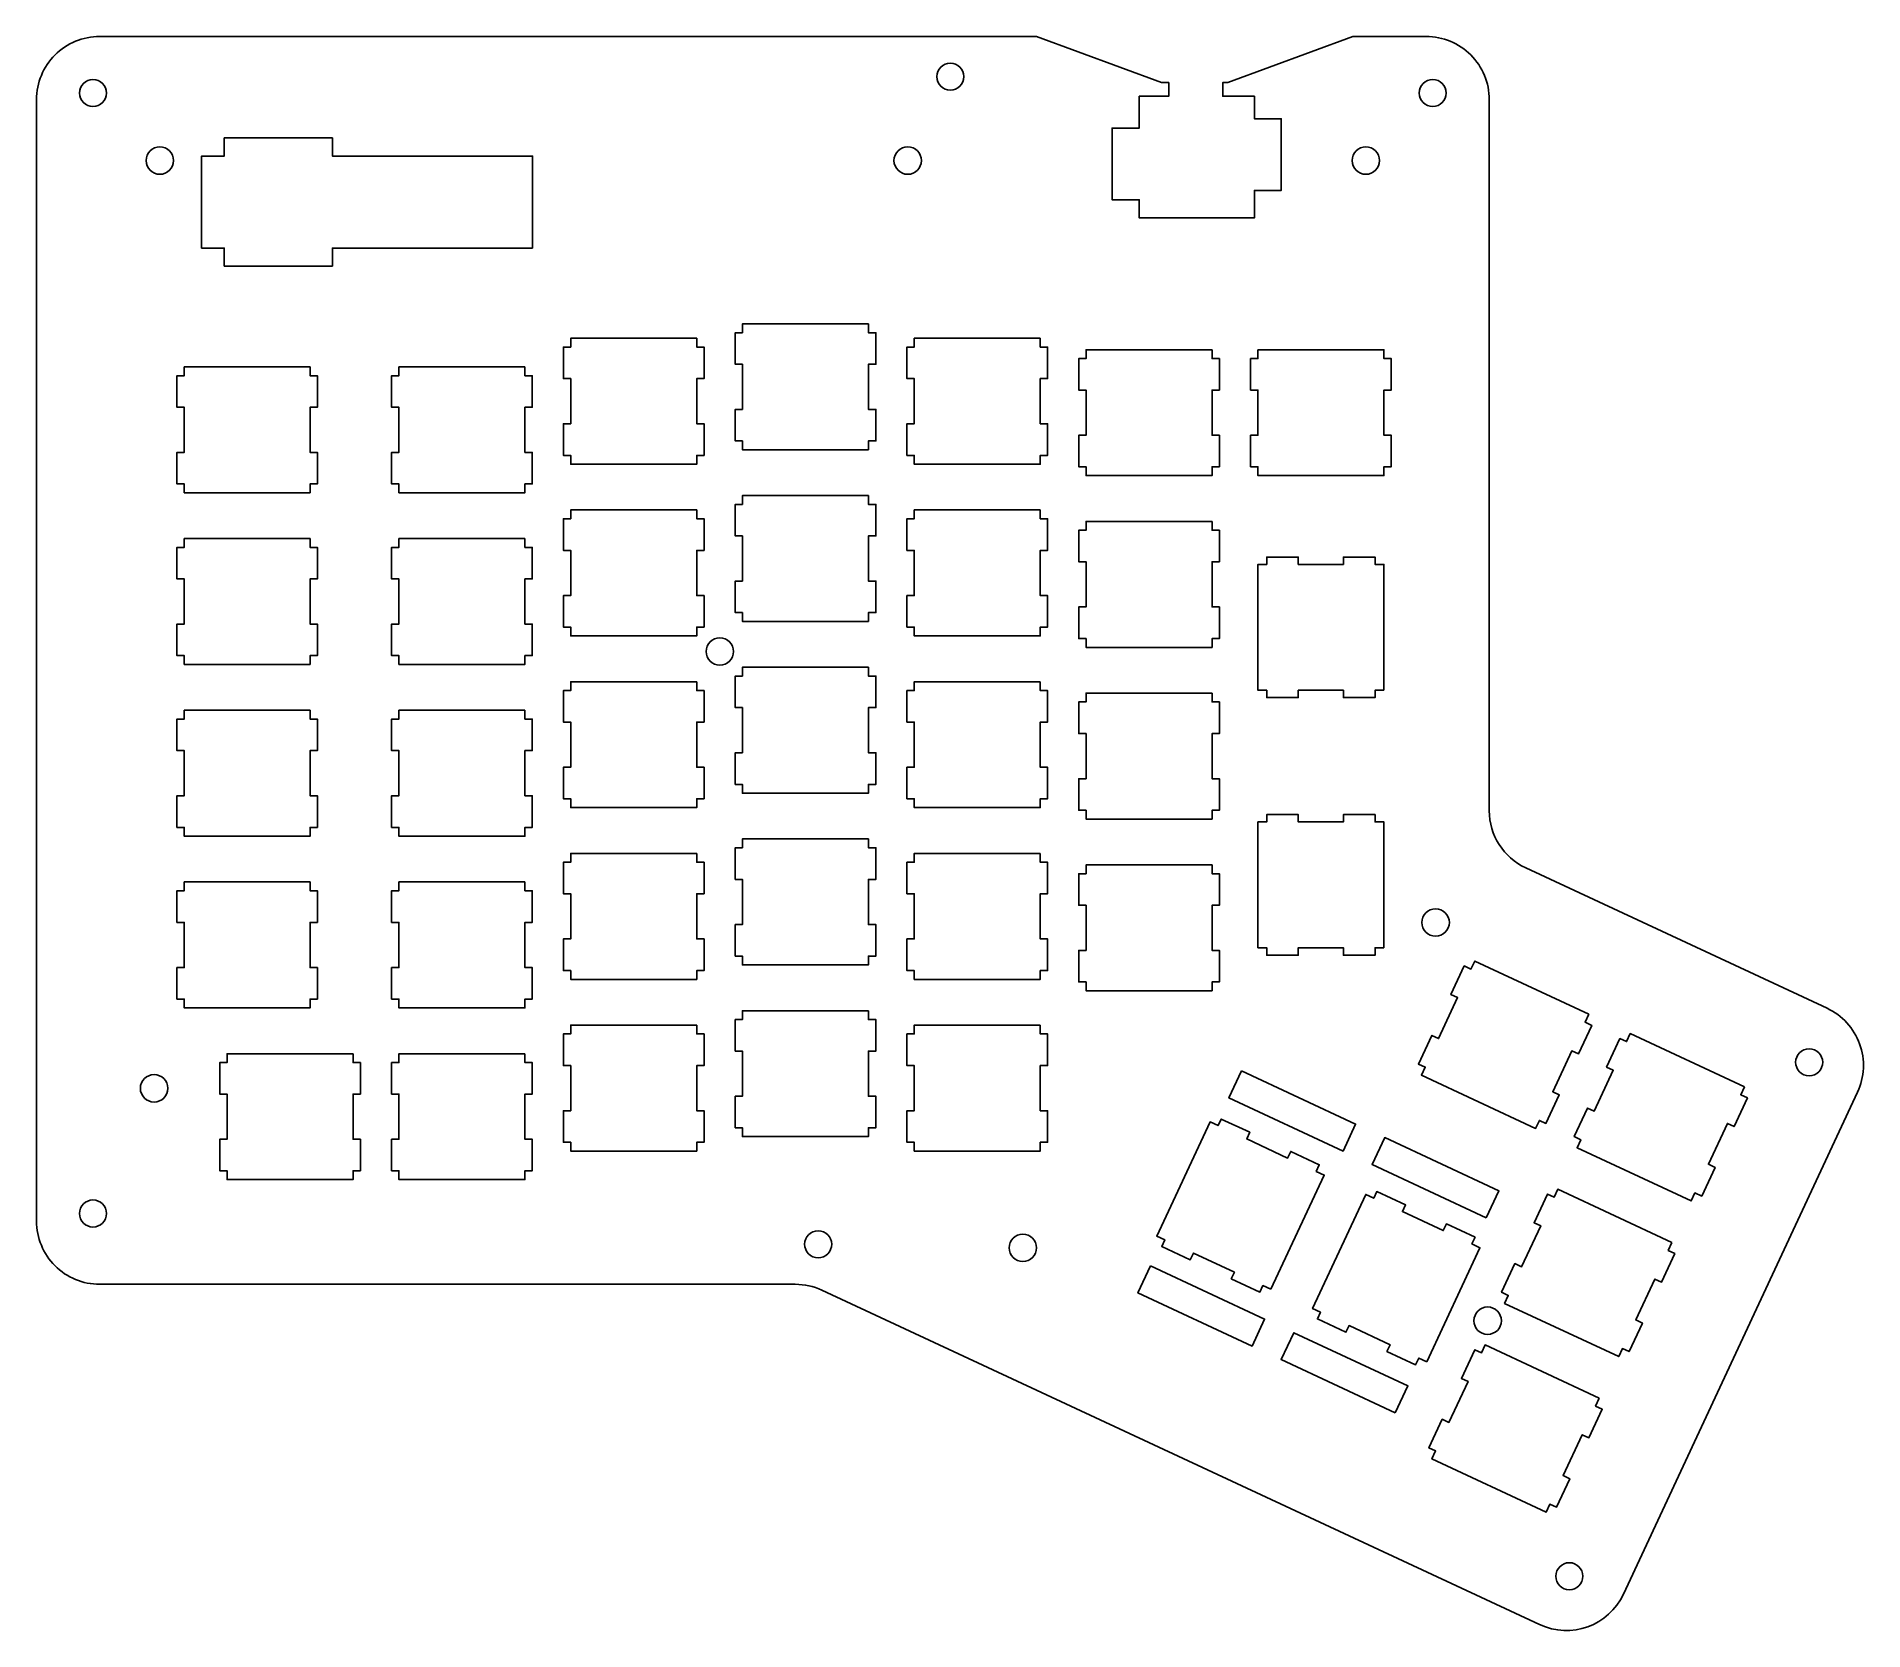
# Model space of a CAD drawing. Header units: millimetres. Extents: x 20 to 223, y 7 to 184.
import ezdxf

# ---------------------------------------------------------------- set-up
doc = ezdxf.new("R2010")
doc.units = ezdxf.units.MM
doc.layers.get('0').update_dxf_attribs({"linetype": 'CONTINUOUS'})

msp = doc.modelspace()

# ---------------------------------------------------------------- linework, layer by layer
msp.add_lwpolyline([(20, 176.7, -0.414214), (27, 183.7), (130.87, 183.7), (144.75, 178.59), (145.54, 178.59), (145.54, 177.08), (142.27, 177.08), (142.27, 173.54), (139.27, 173.54), (139.27, 165.58), (142.27, 165.58), (142.27, 163.58), (155.04, 163.58), (155.04, 166.63), (158.03, 166.63), (158.03, 174.58), (155.04, 174.58), (155.04, 177.08), (151.54, 177.08), (151.54, 178.59), (152.09, 178.59), (165.97, 183.7), (174.09, 183.7, -0.414214), (181.09, 176.7), (181.09, 97.81, 0.291482), (185.13, 91.47), (218.54, 75.89, -0.414222), (221.92, 66.58), (195.96, 10.9, -0.414191), (186.66, 7.52), (107.09, 44.61, 0.108514), (104.13, 45.27), (27, 45.27, -0.414214), (20, 52.27)], format="xyb", close=True)
for points in [[(75, 160.23), (75, 170.44), (52.81, 170.44), (52.81, 172.44), (40.81, 172.44), (40.81, 170.44), (38.31, 170.44), (38.31, 160.23), (40.81, 160.23), (40.81, 158.23), (52.81, 158.23), (52.81, 160.23)], [(93.2, 150.22), (93.2, 149.24), (94.02, 149.24), (94.02, 145.74), (93.2, 145.74), (93.2, 140.73), (94.02, 140.73), (94.02, 137.23), (93.2, 137.23), (93.2, 136.25), (79.23, 136.25), (79.23, 137.23), (78.42, 137.23), (78.42, 140.73), (79.23, 140.73), (79.23, 145.74), (78.42, 145.74), (78.42, 149.24), (79.23, 149.24), (79.23, 150.22)], [(112.25, 151.82), (112.25, 150.84), (113.07, 150.84), (113.07, 147.34), (112.25, 147.34), (112.25, 142.33), (113.07, 142.33), (113.07, 138.83), (112.25, 138.83), (112.25, 137.85), (98.28, 137.85), (98.28, 138.83), (97.47, 138.83), (97.47, 142.33), (98.28, 142.33), (98.28, 147.34), (97.47, 147.34), (97.47, 150.84), (98.28, 150.84), (98.28, 151.82)], [(131.3, 150.22), (131.3, 149.24), (132.12, 149.24), (132.12, 145.74), (131.3, 145.74), (131.3, 140.73), (132.12, 140.73), (132.12, 137.23), (131.3, 137.23), (131.3, 136.25), (117.33, 136.25), (117.33, 137.23), (116.52, 137.23), (116.52, 140.73), (117.33, 140.73), (117.33, 145.74), (116.52, 145.74), (116.52, 149.24), (117.33, 149.24), (117.33, 150.22)], [(150.35, 148.95), (150.35, 147.97), (151.17, 147.97), (151.17, 144.47), (150.35, 144.47), (150.35, 139.46), (151.17, 139.46), (151.17, 135.96), (150.35, 135.96), (150.35, 134.98), (136.38, 134.98), (136.38, 135.96), (135.57, 135.96), (135.57, 139.46), (136.38, 139.46), (136.38, 144.47), (135.57, 144.47), (135.57, 147.97), (136.38, 147.97), (136.38, 148.95)], [(155.43, 148.95), (169.4, 148.95), (169.4, 147.97), (170.22, 147.97), (170.22, 144.47), (169.4, 144.47), (169.4, 139.46), (170.22, 139.46), (170.22, 135.96), (169.4, 135.96), (169.4, 134.98), (155.43, 134.98), (155.43, 135.96), (154.62, 135.96), (154.62, 139.46), (155.43, 139.46), (155.43, 144.47), (154.62, 144.47), (154.62, 147.97), (155.43, 147.97)], [(50.34, 147.05), (50.34, 146.07), (51.15, 146.07), (51.15, 142.57), (50.34, 142.57), (50.34, 137.56), (51.15, 137.56), (51.15, 134.06), (50.34, 134.06), (50.34, 133.08), (36.37, 133.08), (36.37, 134.06), (35.56, 134.06), (35.56, 137.56), (36.37, 137.56), (36.37, 142.57), (35.56, 142.57), (35.56, 146.07), (36.37, 146.07), (36.37, 147.05)], [(74.15, 147.05), (74.15, 146.07), (74.97, 146.07), (74.97, 142.57), (74.15, 142.57), (74.15, 137.56), (74.97, 137.56), (74.97, 134.06), (74.15, 134.06), (74.15, 133.08), (60.18, 133.08), (60.18, 134.06), (59.37, 134.06), (59.37, 137.56), (60.18, 137.56), (60.18, 142.57), (59.37, 142.57), (59.37, 146.07), (60.18, 146.07), (60.18, 147.05)], [(112.25, 132.77), (112.25, 131.79), (113.07, 131.79), (113.07, 128.29), (112.25, 128.29), (112.25, 123.28), (113.07, 123.28), (113.07, 119.78), (112.25, 119.78), (112.25, 118.8), (98.28, 118.8), (98.28, 119.78), (97.47, 119.78), (97.47, 123.28), (98.28, 123.28), (98.28, 128.29), (97.47, 128.29), (97.47, 131.79), (98.28, 131.79), (98.28, 132.77)], [(93.2, 131.17), (93.2, 130.19), (94.02, 130.19), (94.02, 126.69), (93.2, 126.69), (93.2, 121.68), (94.02, 121.68), (94.02, 118.18), (93.2, 118.18), (93.2, 117.2), (79.23, 117.2), (79.23, 118.18), (78.42, 118.18), (78.42, 121.68), (79.23, 121.68), (79.23, 126.69), (78.42, 126.69), (78.42, 130.19), (79.23, 130.19), (79.23, 131.17)], [(131.3, 131.17), (131.3, 130.19), (132.12, 130.19), (132.12, 126.69), (131.3, 126.69), (131.3, 121.68), (132.12, 121.68), (132.12, 118.18), (131.3, 118.18), (131.3, 117.2), (117.33, 117.2), (117.33, 118.18), (116.52, 118.18), (116.52, 121.68), (117.33, 121.68), (117.33, 126.69), (116.52, 126.69), (116.52, 130.19), (117.33, 130.19), (117.33, 131.17)], [(150.35, 129.9), (150.35, 128.92), (151.17, 128.92), (151.17, 125.42), (150.35, 125.42), (150.35, 120.41), (151.17, 120.41), (151.17, 116.91), (150.35, 116.91), (150.35, 115.93), (136.38, 115.93), (136.38, 116.91), (135.57, 116.91), (135.57, 120.41), (136.38, 120.41), (136.38, 125.42), (135.57, 125.42), (135.57, 128.92), (136.38, 128.92), (136.38, 129.9)], [(50.34, 128), (50.34, 127.02), (51.15, 127.02), (51.15, 123.52), (50.34, 123.52), (50.34, 118.51), (51.15, 118.51), (51.15, 115.01), (50.34, 115.01), (50.34, 114.03), (36.37, 114.03), (36.37, 115.01), (35.56, 115.01), (35.56, 118.51), (36.37, 118.51), (36.37, 123.52), (35.56, 123.52), (35.56, 127.02), (36.37, 127.02), (36.37, 128)], [(74.15, 128), (74.15, 127.02), (74.97, 127.02), (74.97, 123.52), (74.15, 123.52), (74.15, 118.51), (74.97, 118.51), (74.97, 115.01), (74.15, 115.01), (74.15, 114.03), (60.18, 114.03), (60.18, 115.01), (59.37, 115.01), (59.37, 118.51), (60.18, 118.51), (60.18, 123.52), (59.37, 123.52), (59.37, 127.02), (60.18, 127.02), (60.18, 128)], [(169.4, 111.17), (168.42, 111.17), (168.42, 110.36), (164.92, 110.36), (164.92, 111.17), (159.91, 111.17), (159.91, 110.36), (156.41, 110.36), (156.41, 111.17), (155.43, 111.17), (155.43, 125.14), (156.41, 125.14), (156.41, 125.95), (159.91, 125.95), (159.91, 125.14), (164.92, 125.14), (164.92, 125.95), (168.42, 125.95), (168.42, 125.14), (169.4, 125.14)], [(112.25, 113.72), (112.25, 112.74), (113.07, 112.74), (113.07, 109.24), (112.25, 109.24), (112.25, 104.23), (113.07, 104.23), (113.07, 100.73), (112.25, 100.73), (112.25, 99.75), (98.28, 99.75), (98.28, 100.73), (97.47, 100.73), (97.47, 104.23), (98.28, 104.23), (98.28, 109.24), (97.47, 109.24), (97.47, 112.74), (98.28, 112.74), (98.28, 113.72)], [(93.2, 112.12), (93.2, 111.14), (94.02, 111.14), (94.02, 107.64), (93.2, 107.64), (93.2, 102.63), (94.02, 102.63), (94.02, 99.13), (93.2, 99.13), (93.2, 98.15), (79.23, 98.15), (79.23, 99.13), (78.42, 99.13), (78.42, 102.63), (79.23, 102.63), (79.23, 107.64), (78.42, 107.64), (78.42, 111.14), (79.23, 111.14), (79.23, 112.12)], [(131.3, 112.12), (131.3, 111.14), (132.12, 111.14), (132.12, 107.64), (131.3, 107.64), (131.3, 102.63), (132.12, 102.63), (132.12, 99.13), (131.3, 99.13), (131.3, 98.15), (117.33, 98.15), (117.33, 99.13), (116.52, 99.13), (116.52, 102.63), (117.33, 102.63), (117.33, 107.64), (116.52, 107.64), (116.52, 111.14), (117.33, 111.14), (117.33, 112.12)], [(150.35, 110.85), (150.35, 109.87), (151.17, 109.87), (151.17, 106.37), (150.35, 106.37), (150.35, 101.36), (151.17, 101.36), (151.17, 97.86), (150.35, 97.86), (150.35, 96.88), (136.38, 96.88), (136.38, 97.86), (135.57, 97.86), (135.57, 101.36), (136.38, 101.36), (136.38, 106.37), (135.57, 106.37), (135.57, 109.87), (136.38, 109.87), (136.38, 110.85)], [(50.34, 108.95), (50.34, 107.97), (51.15, 107.97), (51.15, 104.47), (50.34, 104.47), (50.34, 99.46), (51.15, 99.46), (51.15, 95.96), (50.34, 95.96), (50.34, 94.98), (36.37, 94.98), (36.37, 95.96), (35.56, 95.96), (35.56, 99.46), (36.37, 99.46), (36.37, 104.47), (35.56, 104.47), (35.56, 107.97), (36.37, 107.97), (36.37, 108.95)], [(74.15, 108.95), (74.15, 107.97), (74.97, 107.97), (74.97, 104.47), (74.15, 104.47), (74.15, 99.46), (74.97, 99.46), (74.97, 95.96), (74.15, 95.96), (74.15, 94.98), (60.18, 94.98), (60.18, 95.96), (59.37, 95.96), (59.37, 99.46), (60.18, 99.46), (60.18, 104.47), (59.37, 104.47), (59.37, 107.97), (60.18, 107.97), (60.18, 108.95)], [(169.4, 82.6), (168.42, 82.6), (168.42, 81.78), (164.92, 81.78), (164.92, 82.6), (159.91, 82.6), (159.91, 81.78), (156.41, 81.78), (156.41, 82.6), (155.43, 82.6), (155.43, 96.57), (156.41, 96.57), (156.41, 97.38), (159.91, 97.38), (159.91, 96.57), (164.92, 96.57), (164.92, 97.38), (168.42, 97.38), (168.42, 96.57), (169.4, 96.57)], [(112.25, 94.67), (112.25, 93.69), (113.07, 93.69), (113.07, 90.19), (112.25, 90.19), (112.25, 85.18), (113.07, 85.18), (113.07, 81.68), (112.25, 81.68), (112.25, 80.7), (98.28, 80.7), (98.28, 81.68), (97.47, 81.68), (97.47, 85.18), (98.28, 85.18), (98.28, 90.19), (97.47, 90.19), (97.47, 93.69), (98.28, 93.69), (98.28, 94.67)], [(93.2, 93.07), (93.2, 92.09), (94.02, 92.09), (94.02, 88.59), (93.2, 88.59), (93.2, 83.58), (94.02, 83.58), (94.02, 80.08), (93.2, 80.08), (93.2, 79.1), (79.23, 79.1), (79.23, 80.08), (78.42, 80.08), (78.42, 83.58), (79.23, 83.58), (79.23, 88.59), (78.42, 88.59), (78.42, 92.09), (79.23, 92.09), (79.23, 93.07)], [(131.3, 93.07), (131.3, 92.09), (132.12, 92.09), (132.12, 88.59), (131.3, 88.59), (131.3, 83.58), (132.12, 83.58), (132.12, 80.08), (131.3, 80.08), (131.3, 79.1), (117.33, 79.1), (117.33, 80.08), (116.52, 80.08), (116.52, 83.58), (117.33, 83.58), (117.33, 88.59), (116.52, 88.59), (116.52, 92.09), (117.33, 92.09), (117.33, 93.07)], [(150.35, 91.8), (150.35, 90.82), (151.17, 90.82), (151.17, 87.32), (150.35, 87.32), (150.35, 82.31), (151.17, 82.31), (151.17, 78.81), (150.35, 78.81), (150.35, 77.83), (136.38, 77.83), (136.38, 78.81), (135.57, 78.81), (135.57, 82.31), (136.38, 82.31), (136.38, 87.32), (135.57, 87.32), (135.57, 90.82), (136.38, 90.82), (136.38, 91.8)], [(50.34, 89.9), (50.34, 88.92), (51.15, 88.92), (51.15, 85.42), (50.34, 85.42), (50.34, 80.41), (51.15, 80.41), (51.15, 76.91), (50.34, 76.91), (50.34, 75.93), (36.37, 75.93), (36.37, 76.91), (35.56, 76.91), (35.56, 80.41), (36.37, 80.41), (36.37, 85.42), (35.56, 85.42), (35.56, 88.92), (36.37, 88.92), (36.37, 89.9)], [(74.15, 89.9), (74.15, 88.92), (74.97, 88.92), (74.97, 85.42), (74.15, 85.42), (74.15, 80.41), (74.97, 80.41), (74.97, 76.91), (74.15, 76.91), (74.15, 75.93), (60.18, 75.93), (60.18, 76.91), (59.37, 76.91), (59.37, 80.41), (60.18, 80.41), (60.18, 85.42), (59.37, 85.42), (59.37, 88.92), (60.18, 88.92), (60.18, 89.9)], [(192.13, 75.22), (191.71, 74.34), (192.45, 73.99), (190.97, 70.82), (190.23, 71.16), (188.12, 66.62), (188.85, 66.28), (187.37, 63.11), (186.64, 63.45), (186.22, 62.56), (173.56, 68.47), (173.98, 69.36), (173.24, 69.7), (174.72, 72.87), (175.46, 72.53), (177.57, 77.07), (176.83, 77.41), (178.32, 80.58), (179.05, 80.24), (179.47, 81.13)], [(112.25, 75.62), (112.25, 74.64), (113.07, 74.64), (113.07, 71.14), (112.25, 71.14), (112.25, 66.13), (113.07, 66.13), (113.07, 62.63), (112.25, 62.63), (112.25, 61.65), (98.28, 61.65), (98.28, 62.63), (97.47, 62.63), (97.47, 66.13), (98.28, 66.13), (98.28, 71.14), (97.47, 71.14), (97.47, 74.64), (98.28, 74.64), (98.28, 75.62)], [(93.2, 74.02), (93.2, 73.04), (94.02, 73.04), (94.02, 69.54), (93.2, 69.54), (93.2, 64.53), (94.02, 64.53), (94.02, 61.03), (93.2, 61.03), (93.2, 60.05), (79.23, 60.05), (79.23, 61.03), (78.42, 61.03), (78.42, 64.53), (79.23, 64.53), (79.23, 69.54), (78.42, 69.54), (78.42, 73.04), (79.23, 73.04), (79.23, 74.02)], [(131.3, 74.02), (131.3, 73.04), (132.12, 73.04), (132.12, 69.54), (131.3, 69.54), (131.3, 64.53), (132.12, 64.53), (132.12, 61.03), (131.3, 61.03), (131.3, 60.05), (117.33, 60.05), (117.33, 61.03), (116.52, 61.03), (116.52, 64.53), (117.33, 64.53), (117.33, 69.54), (116.52, 69.54), (116.52, 73.04), (117.33, 73.04), (117.33, 74.02)], [(209.39, 67.18), (208.98, 66.29), (209.71, 65.94), (208.23, 62.77), (207.5, 63.11), (205.38, 58.58), (206.12, 58.23), (204.64, 55.06), (203.9, 55.4), (203.49, 54.51), (190.83, 60.42), (191.24, 61.31), (190.51, 61.65), (191.98, 64.82), (192.72, 64.48), (194.84, 69.02), (194.1, 69.36), (195.58, 72.53), (196.32, 72.19), (196.73, 73.08)], [(55.1, 70.85), (55.1, 69.87), (55.92, 69.87), (55.92, 66.37), (55.1, 66.37), (55.1, 61.36), (55.92, 61.36), (55.92, 57.86), (55.1, 57.86), (55.1, 56.88), (41.13, 56.88), (41.13, 57.86), (40.32, 57.86), (40.32, 61.36), (41.13, 61.36), (41.13, 66.37), (40.32, 66.37), (40.32, 69.87), (41.13, 69.87), (41.13, 70.85)], [(74.15, 70.85), (74.15, 69.87), (74.97, 69.87), (74.97, 66.37), (74.15, 66.37), (74.15, 61.36), (74.97, 61.36), (74.97, 57.86), (74.15, 57.86), (74.15, 56.88), (60.18, 56.88), (60.18, 57.86), (59.37, 57.86), (59.37, 61.36), (60.18, 61.36), (60.18, 66.37), (59.37, 66.37), (59.37, 69.87), (60.18, 69.87), (60.18, 70.85)], [(153.61, 68.95), (166.27, 63.04), (164.87, 60.05), (152.21, 65.95)], [(156.88, 44.72), (155.99, 45.13), (155.65, 44.4), (152.48, 45.88), (152.82, 46.61), (148.28, 48.73), (147.94, 47.99), (144.77, 49.47), (145.11, 50.21), (144.22, 50.62), (150.13, 63.28), (151.02, 62.87), (151.36, 63.6), (154.53, 62.13), (154.19, 61.39), (158.73, 59.27), (159.07, 60.01), (162.24, 58.53), (161.9, 57.79), (162.79, 57.38)], [(180.76, 52.64), (168.09, 58.55), (169.49, 61.54), (182.15, 55.63)], [(174.15, 36.67), (173.26, 37.08), (172.92, 36.35), (169.74, 37.82), (170.09, 38.56), (165.55, 40.68), (165.2, 39.94), (162.03, 41.42), (162.37, 42.16), (161.49, 42.57), (167.39, 55.23), (168.28, 54.82), (168.62, 55.55), (171.8, 54.07), (171.45, 53.34), (175.99, 51.22), (176.33, 51.96), (179.51, 50.48), (179.16, 49.74), (180.05, 49.33)], [(201.34, 49.91), (200.93, 49.02), (201.66, 48.68), (200.19, 45.51), (199.45, 45.85), (197.33, 41.31), (198.07, 40.97), (196.59, 37.8), (195.85, 38.14), (195.44, 37.25), (182.78, 43.15), (183.19, 44.04), (182.46, 44.39), (183.93, 47.56), (184.67, 47.22), (186.79, 51.76), (186.05, 52.1), (187.53, 55.27), (188.27, 54.93), (188.68, 55.82)], [(143.52, 47.31), (156.18, 41.4), (154.78, 38.41), (142.12, 44.32)], [(170.67, 31), (158.01, 36.91), (159.4, 39.9), (172.06, 34)], [(193.29, 32.64), (192.87, 31.76), (193.61, 31.41), (192.13, 28.24), (191.4, 28.58), (189.28, 24.04), (190.02, 23.7), (188.54, 20.53), (187.8, 20.87), (187.39, 19.98), (174.72, 25.89), (175.14, 26.78), (174.4, 27.12), (175.88, 30.29), (176.62, 29.95), (178.73, 34.49), (178, 34.83), (179.48, 38), (180.22, 37.66), (180.63, 38.55)]]:
    msp.add_lwpolyline(points, close=True)
for centre, radius in [((121.33, 179.25), 1.5), ((26.26, 177.43), 1.5), ((174.82, 177.43), 1.5), ((33.67, 169.93), 1.52), ((116.6, 169.93), 1.52), ((167.4, 169.93), 1.52), ((95.77, 115.47), 1.52), ((175.14, 85.4), 1.52), ((216.56, 69.9), 1.5), ((33.03, 67.01), 1.52), ((26.26, 53.12), 1.5), ((106.67, 49.71), 1.5), ((129.37, 49.31), 1.52), ((180.91, 41.23), 1.52), ((189.97, 12.88), 1.5)]:
    msp.add_circle(centre, radius)

doc.saveas('drawing.dxf')
